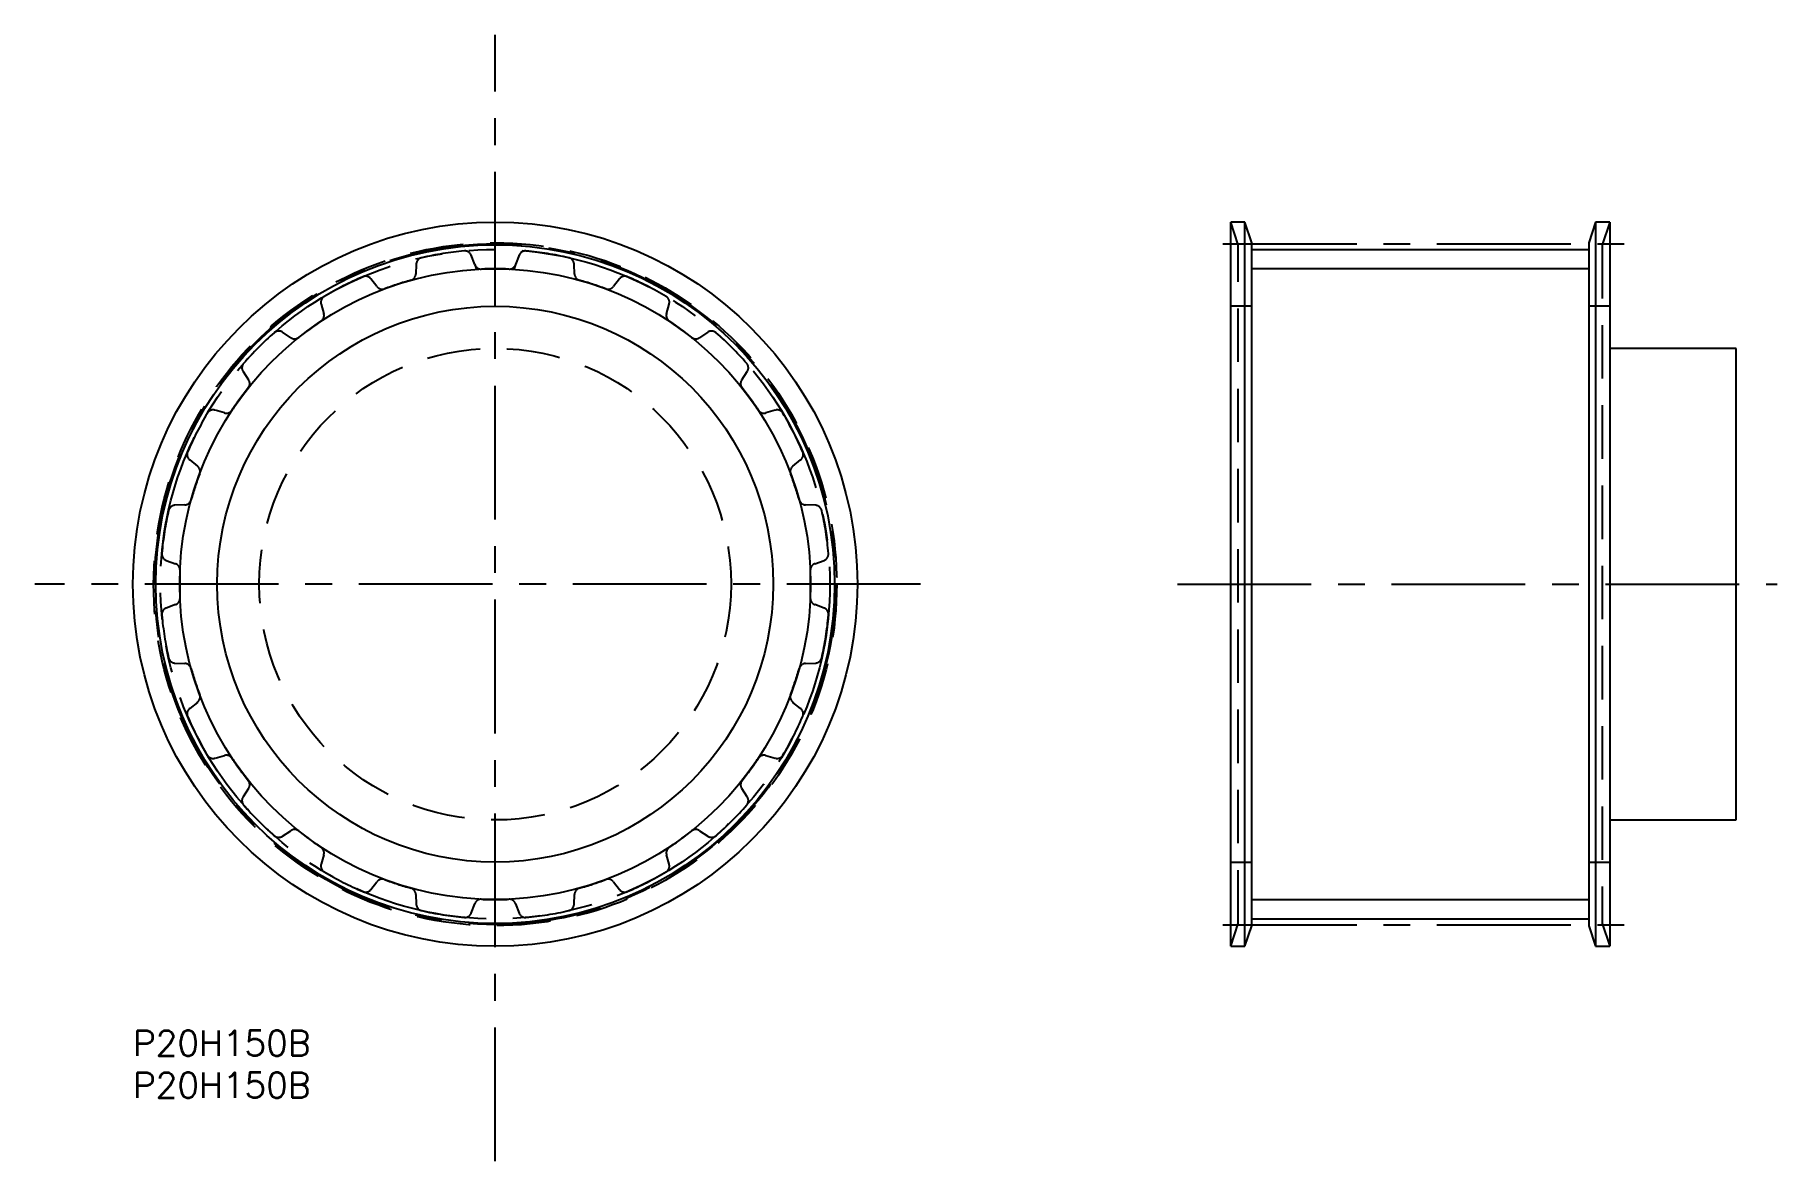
# Model space of a CAD drawing. Extents: x -12 to 195, y -16 to 118.
import ezdxf

# ---------------------------------------------------------------- set-up
doc = ezdxf.new("R2010")
doc.units = 0
doc.header["$LTSCALE"] = 0.5
for name, pattern in [('CENTER', [50.8, 31.75, -6.35, 6.35, -6.35]), ('DASHED', [19.05, 12.7, -6.35]), ('PHANTOM', [63.5, 31.75, -6.35, 6.35, -6.35, 6.35, -6.35])]:
    doc.linetypes.add(name, pattern=pattern)
for name, color, linetype in [('MSM_CENTER', 1, 'CENTER'), ('MSM_CONTINUOUS', 7, 'CONTINUOUS'), ('MSM_DASHED', 4, 'DASHED'), ('MSM_IMAGINARY', 6, 'PHANTOM'), ('MSM_NARROW', 5, 'CONTINUOUS'), ('MSM_PART_NUMBER', 7, 'CONTINUOUS')]:
    doc.layers.add(name, color=color, linetype=linetype)
doc.styles.get("Standard").update_dxf_attribs({"font": 'txt.shx', "height": 3, "bigfont": 'bigfont.shx'})

msp = doc.modelspace()

# ---------------------------------------------------------------- linework, layer by layer
at = {"layer": 'MSM_CENTER'}
for p, q in [((43, -15.51), (43, 118.23)), ((129.4, 93.42), (179.59, 93.42)), ((93.49, 53), (-11.64, 53)), ((124.01, 53), (195.18, 53)), ((129.4, 12.57), (178.71, 12.57))]:
    msp.add_line(p, q, dxfattribs=at)
msp.add_circle((43, 53), 40.42, dxfattribs=at)
at = {"layer": 'MSM_CONTINUOUS'}
for p, q in [((132, 96), (130.32, 96)), ((130.32, 10), (130.32, 96)), ((132.82, 93.55), (132, 96)), ((132, 10), (132, 96)), ((173.63, 96), (172.82, 93.55)), ((175.32, 96), (173.63, 96)), ((173.63, 96), (173.63, 10)), ((175.32, 96), (175.32, 10)), ((132.82, 12.45), (132.82, 93.55)), ((172.82, 93.55), (172.82, 12.45)), ((132.82, 92.74), (172.82, 92.74)), ((190.32, 81), (175.32, 81)), ((190.32, 25), (190.32, 81)), ((175.32, 25), (190.32, 25)), ((132, 10), (132.82, 12.45)), ((132.82, 13.26), (172.82, 13.26)), ((172.82, 12.45), (173.63, 10)), ((130.32, 10), (132, 10)), ((173.63, 10), (175.32, 10))]:
    msp.add_line(p, q, dxfattribs=at)
for radius in [43, 40.29, 33]:
    msp.add_circle((43, 53), radius, dxfattribs=at)
at = {"layer": 'MSM_DASHED'}
for p, q in [((131.22, 93.29), (130.32, 96)), ((175.32, 96), (174.42, 93.29)), ((131.22, 12.71), (131.22, 93.29)), ((174.42, 93.29), (174.42, 12.71)), ((33.63, 91.01), (33.58, 89.83)), ((40.57, 90.94), (40.17, 92.05)), ((45.83, 92.05), (45.43, 90.94)), ((52.42, 89.83), (52.37, 91.01)), ((28.97, 88.33), (28.24, 89.26)), ((57.76, 89.26), (57.03, 88.33)), ((22.34, 86.25), (22.66, 85.12)), ((63.34, 85.12), (63.66, 86.25)), ((132.82, 86), (130.32, 86)), ((175.32, 86), (172.82, 86)), ((18.74, 82.27), (17.76, 82.93)), ((68.24, 82.93), (67.26, 82.27)), ((13.07, 78.24), (13.73, 77.26)), ((72.27, 77.26), (72.93, 78.24)), ((10.88, 73.34), (9.75, 73.66)), ((76.25, 73.66), (75.12, 73.34)), ((6.74, 67.76), (7.67, 67.03)), ((78.33, 67.03), (79.26, 67.76)), ((6.17, 62.42), (4.99, 62.37)), ((81.01, 62.37), (79.83, 62.42)), ((3.95, 55.83), (5.06, 55.43)), ((80.94, 55.43), (82.05, 55.83)), ((5.06, 50.57), (3.95, 50.17)), ((82.05, 50.17), (80.94, 50.57)), ((4.99, 43.63), (6.17, 43.58)), ((79.83, 43.58), (81.01, 43.63)), ((7.67, 38.97), (6.74, 38.24)), ((79.26, 38.24), (78.33, 38.97)), ((9.75, 32.34), (10.88, 32.66)), ((75.12, 32.66), (76.25, 32.34)), ((13.73, 28.74), (13.07, 27.76)), ((72.93, 27.76), (72.27, 28.74)), ((17.76, 23.07), (18.74, 23.73)), ((67.26, 23.73), (68.24, 23.07)), ((22.66, 20.88), (22.34, 19.75)), ((63.66, 19.75), (63.34, 20.88)), ((130.32, 20), (132.82, 20)), ((172.82, 20), (175.32, 20)), ((28.24, 16.74), (28.97, 17.67)), ((57.03, 17.67), (57.76, 16.74)), ((33.58, 16.17), (33.63, 14.99)), ((40.17, 13.95), (40.57, 15.06)), ((45.43, 15.06), (45.83, 13.95)), ((52.37, 14.99), (52.42, 16.17)), ((130.32, 10), (131.22, 12.71)), ((174.42, 12.71), (175.32, 10))]:
    msp.add_line(p, q, dxfattribs=at)
for radius in [40.55, 28]:
    msp.add_circle((43, 53), radius, dxfattribs=at)
for centre, radius, start, end in [((34.43, 90.98), 0.8, 102.7211, 178), ((43, 53), 39.74, 95.2789, 102.7211), ((39.42, 91.77), 0.8, 20, 95.2789), ((46.58, 91.77), 0.8, 84.7211, 160), ((43, 53), 39.74, 77.2789, 84.7211), ((51.57, 90.98), 0.8, 2, 77.2789), ((43, 53), 39.74, 113.2789, 120.7211), ((27.61, 88.77), 0.8, 38, 113.2789), ((43, 53), 37.45, 105.4893, 110.5107), ((32.78, 89.86), 0.8, 285.4894, 358), ((41.32, 91.21), 0.8, 200, 272.5107), ((43, 53), 37.45, 87.4893, 92.5107), ((44.68, 91.21), 0.8, 267.4894, 340), ((53.22, 89.86), 0.8, 182, 254.5107), ((43, 53), 37.45, 69.4893, 74.5107), ((58.39, 88.77), 0.8, 66.7211, 142), ((43, 53), 39.74, 59.2789, 66.7211), ((23.11, 86.48), 0.8, 120.7211, 196), ((29.6, 88.83), 0.8, 218, 290.5107), ((56.4, 88.83), 0.8, 249.4894, 322), ((62.89, 86.48), 0.8, 344, 59.2789), ((21.89, 84.9), 0.8, 303.4894, 16), ((64.11, 84.9), 0.8, 164, 236.5107), ((43, 53), 39.74, 131.2789, 138.7211), ((17.31, 82.26), 0.8, 56, 131.2789), ((43, 53), 37.45, 123.4893, 128.5107), ((43, 53), 37.45, 51.4893, 56.5107), ((68.69, 82.26), 0.8, 48.7211, 124), ((43, 53), 39.74, 41.2789, 48.7211), ((19.18, 82.93), 0.8, 236, 308.5107), ((66.82, 82.93), 0.8, 231.4894, 304), ((13.74, 78.69), 0.8, 138.7211, 214), ((72.26, 78.69), 0.8, 326, 41.2789), ((13.07, 76.82), 0.8, 321.4894, 34), ((72.93, 76.82), 0.8, 146, 218.5107), ((43, 53), 37.45, 141.4893, 146.5107), ((43, 53), 37.45, 33.4893, 38.5107), ((43, 53), 39.74, 149.2789, 156.7211), ((9.52, 72.89), 0.8, 74, 149.2789), ((11.1, 74.11), 0.8, 254, 326.5107), ((74.9, 74.11), 0.8, 213.4894, 286), ((76.48, 72.89), 0.8, 30.7211, 106), ((43, 53), 39.74, 23.2789, 30.7211), ((7.23, 68.39), 0.8, 156.7211, 232), ((78.77, 68.39), 0.8, 308, 23.2789), ((7.17, 66.4), 0.8, 339.4894, 52), ((78.83, 66.4), 0.8, 128, 200.5107), ((43, 53), 37.45, 159.4893, 164.5107), ((43, 53), 37.45, 15.4893, 20.5107), ((5.02, 61.57), 0.8, 92, 167.2789), ((6.14, 63.22), 0.8, 272, 344.5107), ((79.86, 63.22), 0.8, 195.4894, 268), ((80.98, 61.57), 0.8, 12.7211, 88), ((43, 53), 39.74, 167.2789, 174.7211), ((43, 53), 39.74, 5.2789, 12.7211), ((4.23, 56.58), 0.8, 174.7211, 250), ((81.77, 56.58), 0.8, 290, 5.2789), ((4.79, 54.68), 0.8, 357.4894, 70), ((43, 53), 37.45, 177.4893, 182.5107), ((81.21, 54.68), 0.8, 110, 182.5107), ((43, 53), 37.45, 357.4893, 2.5107), ((4.23, 49.42), 0.8, 110, 185.2789), ((4.79, 51.32), 0.8, 290, 2.5107), ((81.21, 51.32), 0.8, 177.4894, 250), ((81.77, 49.42), 0.8, 354.7211, 70), ((43, 53), 39.74, 185.2789, 192.7211), ((43, 53), 39.74, 347.2789, 354.7211), ((5.02, 44.43), 0.8, 192.7211, 268), ((6.14, 42.78), 0.8, 15.4894, 88), ((79.86, 42.78), 0.8, 92, 164.5107), ((80.98, 44.43), 0.8, 272, 347.2789), ((43, 53), 37.45, 195.4893, 200.5107), ((43, 53), 37.45, 339.4893, 344.5107), ((7.17, 39.6), 0.8, 308, 20.5107), ((78.83, 39.6), 0.8, 159.4894, 232), ((7.23, 37.61), 0.8, 128, 203.2789), ((43, 53), 39.74, 203.2789, 210.7211), ((43, 53), 39.74, 329.2789, 336.7211), ((78.77, 37.61), 0.8, 336.7211, 52), ((9.52, 33.11), 0.8, 210.7211, 286), ((11.1, 31.89), 0.8, 33.4894, 106), ((43, 53), 37.45, 213.4893, 218.5107), ((43, 53), 37.45, 321.4893, 326.5107), ((74.9, 31.89), 0.8, 74, 146.5107), ((76.48, 33.11), 0.8, 254, 329.2789), ((13.07, 29.18), 0.8, 326, 38.5107), ((72.93, 29.18), 0.8, 141.4894, 214), ((13.74, 27.31), 0.8, 146, 221.2789), ((72.26, 27.31), 0.8, 318.7211, 34), ((43, 53), 39.74, 221.2789, 228.7211), ((43, 53), 39.74, 311.2789, 318.7211), ((17.31, 23.74), 0.8, 228.7211, 304), ((19.18, 23.07), 0.8, 51.4894, 124), ((43, 53), 37.45, 231.4893, 236.5107), ((43, 53), 37.45, 303.4893, 308.5107), ((66.82, 23.07), 0.8, 56, 128.5107), ((68.69, 23.74), 0.8, 236, 311.2789), ((21.89, 21.1), 0.8, 344, 56.5107), ((64.11, 21.1), 0.8, 123.4894, 196), ((23.11, 19.52), 0.8, 164, 239.2789), ((43, 53), 39.74, 239.2789, 246.7211), ((43, 53), 39.74, 293.2789, 300.7211), ((62.89, 19.52), 0.8, 300.7211, 16), ((27.61, 17.23), 0.8, 246.7211, 322), ((29.6, 17.17), 0.8, 69.4894, 142), ((43, 53), 37.45, 249.4893, 254.5107), ((32.78, 16.14), 0.8, 2, 74.5107), ((53.22, 16.14), 0.8, 105.4894, 178), ((43, 53), 37.45, 285.4893, 290.5107), ((56.4, 17.17), 0.8, 38, 110.5107), ((58.39, 17.23), 0.8, 218, 293.2789), ((34.43, 15.02), 0.8, 182, 257.2789), ((41.32, 14.79), 0.8, 87.4894, 160), ((43, 53), 37.45, 267.4893, 272.5107), ((44.68, 14.79), 0.8, 20, 92.5107), ((51.57, 15.02), 0.8, 282.7211, 358), ((43, 53), 39.74, 257.2789, 264.7211), ((39.42, 14.23), 0.8, 264.7211, 340), ((46.58, 14.23), 0.8, 200, 275.2789), ((43, 53), 39.74, 275.2789, 282.7211)]:
    msp.add_arc(centre, radius, start, end, dxfattribs=at)
at = {"layer": 'MSM_IMAGINARY'}
msp.add_circle((43, 53), 39.74, dxfattribs=at)
at = {"layer": 'MSM_NARROW'}
for p, q in [((40.57, 90.94), (40.77, 90.38)), ((45.43, 90.94), (45.23, 90.38)), ((172.82, 90.45), (132.82, 90.45)), ((132.82, 15.55), (172.82, 15.55))]:
    msp.add_line(p, q, dxfattribs=at)
msp.add_circle((43, 53), 37.45, dxfattribs=at)

# ---------------------------------------------------------------- texts
at = {"layer": 'MSM_PART_NUMBER'}
for p in [(0, -3), (0, -7.99)]:
    msp.add_text('P20H150B', height=3, dxfattribs=at).set_placement(p)

doc.saveas('drawing.dxf')
